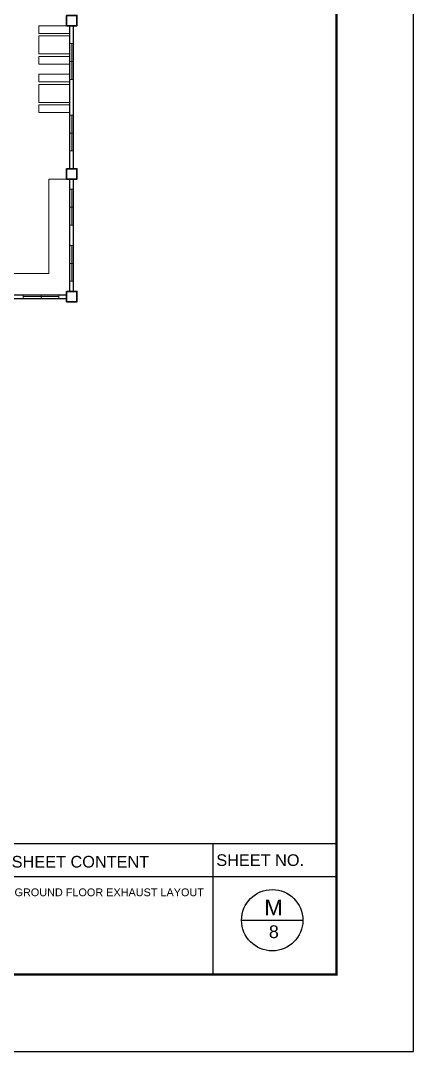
# Model space of a CAD drawing. Header units: millimetres. Extents: x 3 to 434, y 1 to 233.
# Drawn here: x 199.45 to 214.81, y 78.19 to 118.52 of the extents above; entities that cross this region are included whole.
import ezdxf

# ---------------------------------------------------------------- set-up
doc = ezdxf.new("R2010")
doc.units = ezdxf.units.MM
doc.header["$MEASUREMENT"] = 0
for name, color, linetype in [('.1', 1, 'Continuous'), ('SHEET', 3, 'Continuous'), ('text', 7, 'Continuous')]:
    doc.layers.add(name, color=color, linetype=linetype)
doc.layers.add('WALL', color=4, linetype='Continuous', lineweight=30)
doc.styles.add('arial', font='arial.ttf')

msp = doc.modelspace()

# ---------------------------------------------------------------- linework, layer by layer
at = {"layer": '.1', "color": 0}
for p, q in [((214.814, 78.19), (214.814, 148.586)), ((115.539, 78.19), (214.814, 78.19))]:
    msp.add_line(p, q, dxfattribs=at)
at = {"color": 8, "lineweight": 9}
for p, q in [((200.161, 118.023), (200.161, 118.323)), ((200.161, 118.323), (201.361, 118.323)), ((201.361, 118.023), (200.161, 118.023)), ((200.161, 117.923), (201.361, 117.923)), ((200.161, 117.223), (200.161, 117.923)), ((201.521, 117.623), (201.371, 117.623)), ((201.446, 116.223), (201.446, 117.623)), ((201.361, 117.223), (200.161, 117.223)), ((200.161, 116.823), (200.161, 117.123)), ((200.161, 117.123), (201.361, 117.123)), ((201.361, 117.123), (201.361, 116.823)), ((201.361, 116.823), (200.161, 116.823)), ((201.371, 116.923), (201.521, 116.923)), ((200.161, 116.123), (200.161, 116.423)), ((200.161, 116.423), (201.361, 116.423)), ((201.361, 116.423), (201.361, 116.123)), ((201.371, 116.223), (201.521, 116.223)), ((201.361, 116.123), (200.161, 116.123)), ((200.161, 116.023), (201.361, 116.023)), ((200.161, 115.323), (200.161, 116.023)), ((201.361, 115.323), (200.161, 115.323)), ((200.161, 114.923), (200.161, 115.223)), ((200.161, 115.223), (201.361, 115.223)), ((201.361, 114.923), (200.161, 114.923)), ((201.371, 114.823), (201.521, 114.823)), ((201.446, 114.823), (201.446, 113.423)), ((201.371, 114.123), (201.521, 114.123)), ((201.521, 113.423), (201.371, 113.423)), ((201.246, 112.323), (200.546, 112.323)), ((200.546, 112.323), (200.546, 108.623)), ((201.521, 111.923), (201.371, 111.923)), ((201.446, 110.523), (201.446, 111.923)), ((201.371, 111.223), (201.521, 111.223)), ((201.371, 110.523), (201.521, 110.523)), ((201.371, 109.723), (201.521, 109.723)), ((201.446, 109.723), (201.446, 108.323)), ((201.371, 109.023), (201.521, 109.023)), ((195.646, 108.623), (200.546, 108.623)), ((201.521, 108.323), (201.371, 108.323)), ((199.546, 107.648), (199.546, 107.798)), ((200.946, 107.723), (199.546, 107.723)), ((200.246, 107.798), (200.246, 107.648)), ((200.946, 107.798), (200.946, 107.648))]:
    msp.add_line(p, q, dxfattribs=at)
at = {"color": 8, "lineweight": -2}
for p, q in [((201.361, 118.323), (201.361, 118.023)), ((201.361, 117.923), (201.361, 117.223)), ((201.361, 116.023), (201.361, 115.323)), ((201.361, 115.223), (201.361, 114.923))]:
    msp.add_line(p, q, dxfattribs=at)
at = {"color": 8, "lineweight": 25}
for p, q in [((201.371, 112.723), (201.371, 118.323)), ((201.521, 112.723), (201.521, 118.323)), ((201.371, 107.923), (201.371, 112.323)), ((201.521, 107.923), (201.521, 112.323)), ((195.646, 107.798), (201.246, 107.798)), ((195.646, 107.648), (201.246, 107.648))]:
    msp.add_line(p, q, dxfattribs=at)
at = {"color": 8, "lineweight": 35}
for points in [[(201.246, 118.723), (201.646, 118.723), (201.646, 118.323), (201.246, 118.323)], [(201.246, 112.723), (201.646, 112.723), (201.646, 112.323), (201.246, 112.323)], [(201.246, 107.923), (201.646, 107.923), (201.646, 107.523), (201.246, 107.523)]]:
    msp.add_lwpolyline(points, close=True, dxfattribs=at)
at = {"color": 8, "lineweight": 9}
for points in [[(201.361, 117.623), (201.521, 117.623), (201.521, 116.223), (201.361, 116.223)], [(201.371, 114.823), (201.521, 114.823), (201.521, 113.423), (201.371, 113.423)], [(201.371, 111.923), (201.521, 111.923), (201.521, 110.523), (201.371, 110.523)], [(201.371, 109.723), (201.521, 109.723), (201.521, 108.323), (201.371, 108.323)], [(199.546, 107.798), (200.946, 107.798), (200.946, 107.648), (199.546, 107.648)]]:
    msp.add_lwpolyline(points, close=True, dxfattribs=at)
at = {"layer": 'SHEET', "color": 1}
for p, q in [((121.555, 86.319), (211.806, 86.319)), ((206.969, 86.319), (206.969, 81.198)), ((189.81, 85.039), (200.57, 85.039)), ((197.209, 85.039), (211.806, 85.039)), ((208.09, 83.323), (210.49, 83.323))]:
    msp.add_line(p, q, dxfattribs=at)
msp.add_circle((209.29, 83.323), 1.2, dxfattribs=at)
at = {"layer": 'WALL', "color": 1, "linetype": 'Continuous', "const_width": 0.0853}
msp.add_lwpolyline([(121.555, 81.198), (211.806, 81.198), (211.806, 145.577), (121.555, 145.577)], close=True, dxfattribs=at)

# ---------------------------------------------------------------- texts
at = {"layer": 'SHEET', "color": 1, "style": 'arial'}
for s, height, p in [('M', 0.624, (208.98, 83.509)), ('8', 0.499, (209.161, 82.623))]:
    msp.add_text(s, height=height, dxfattribs=at).set_placement(p)
at = {"layer": 'text', "style": 'arial'}
for s, height, p in [('SHEET NO.', 0.456, (207.103, 85.446)), ('SHEET CONTENT', 0.45603, (199.097, 85.383)), ('GROUND FLOOR EXHAUST LAYOUT', 0.30402, (199.208, 84.262))]:
    msp.add_text(s, height=height, dxfattribs=at).set_placement(p)

doc.saveas('drawing.dxf')
